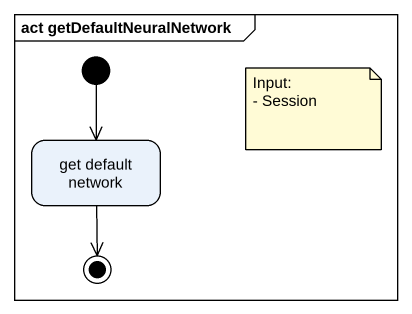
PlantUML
@startuml
mainframe act getDefaultNeuralNetwork
hide empty description
state "get default network" as get_default_network
[*] --> get_default_network
get_default_network --> [*]
note as N1
  Input:
  - Session
end note
@enduml
